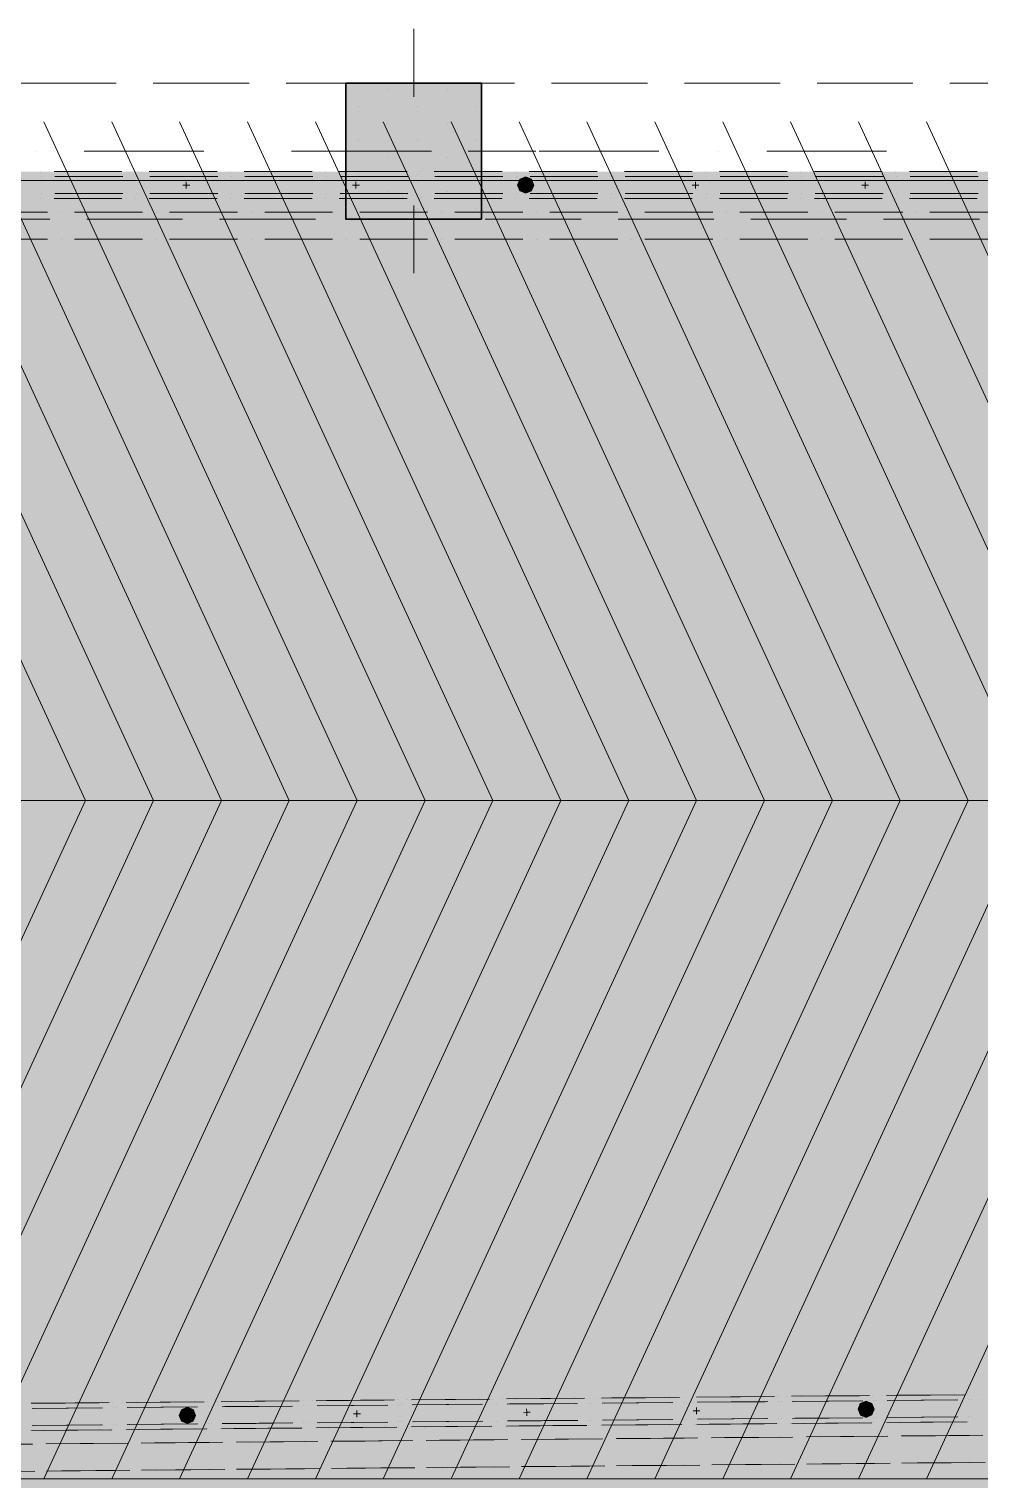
# Model space of a CAD drawing. Header units: inches. Extents: x 206002 to 410047, y 60394 to 83306.
# Drawn here: x 234006 to 235411, y 79249 to 81392 of the extents above; entities that cross this region are included whole.
import ezdxf

# ---------------------------------------------------------------- set-up
doc = ezdxf.new("R2010")
doc.units = ezdxf.units.IN
doc.header["$MEASUREMENT"] = 0
doc.layers.add('PDF_Shell - Roof', color=7, linetype='Continuous')
doc.layers.add('PDF_Structural - Bearing', color=7, linetype='Continuous')

msp = doc.modelspace()

# ---------------------------------------------------------------- hatches: boundary and pattern name
at = {"layer": 'PDF_Structural - Bearing', "true_color": 0xffffff, "transparency": 33554559}
for points in [[(237471.4, 81181), (226785.1, 81181), (226768.8, 81181), (226742.4, 81181), (226731.9, 81179.6), (226728.5, 81178.1), (226744.5, 81140.8), (226745.1, 81140.9), (226768.8, 81140.9), (226785.1, 81140.9), (237471.4, 81140.9)], [(237471.4, 81173.5), (226787.2, 81173.5), (226770.5, 81173.5), (226767.2, 81173.5), (226742.9, 81173.5), (226733.9, 81172.3), (226732.3, 81171.6), (226742.3, 81148.1), (226744.6, 81148.4), (226767.2, 81148.4), (226770.5, 81148.4), (226787.2, 81148.4), (237471.4, 81148.4)], [(234739.8, 81148.9), (234748.3, 81152.5), (234751.8, 81161), (234748.3, 81169.5), (234739.8, 81173), (234731.3, 81169.5), (234727.8, 81161), (234731.3, 81152.5)], [(237471.4, 81120.9), (226845.5, 81120.8), (226829.1, 81120.8), (226802.5, 81120.8), (226791.8, 81119.3), (226787.9, 81117.5), (226804.6, 81080.6), (226805.4, 81080.7), (226829.1, 81080.7), (226845.5, 81080.7), (237471.4, 81080.8)], [(237652.5, 79400.4), (237612.4, 79400.4), (237612.4, 79394.2), (228290.6, 79308.2), (228274.4, 79308), (228247.7, 79307.8), (228237.2, 79306.3), (228234, 79304.8), (228250.3, 79267.6), (228250.8, 79267.7), (228274.7, 79267.9), (228291, 79268.1), (237619.6, 79354.2), (237632.6, 79354.3), (237652.5, 79354.5)], [(237619.6, 79398.2), (237619.4, 79396.5), (237618.1, 79393.4), (237616, 79390.6), (237613.3, 79388.5), (237610.2, 79387.2), (237606, 79386.6), (237590.3, 79386.5), (228293.1, 79300.7), (228276.3, 79300.5), (228272.6, 79300.5), (228248.3, 79300.3), (228241.1, 79299.2), (228244.8, 79274), (228246.3, 79274.6), (228250.2, 79275.2), (228272.8, 79275.4), (228276.6, 79275.5), (228293.3, 79275.6), (237590.5, 79361.4), (237607.1, 79361.6), (237607.9, 79361.6), (237617, 79362.9), (237626.1, 79366.7), (237633.9, 79372.9), (237640, 79380.8), (237643.1, 79388.4)], [(237582.6, 79393.9), (228290.6, 79308.2), (228274.4, 79308), (228247.7, 79307.8), (228237.2, 79306.3), (228234, 79304.8), (228250.3, 79267.6), (228250.8, 79267.7), (228274.7, 79267.9), (228291, 79268.1), (237583, 79353.8)], [(237582.7, 79386.4), (228293.1, 79300.7), (228276.3, 79300.5), (228272.6, 79300.5), (228248.3, 79300.3), (228241.1, 79299.2), (228244.8, 79274), (228246.3, 79274.6), (228250.2, 79275.2), (228272.8, 79275.4), (228276.6, 79275.5), (228293.3, 79275.6), (237582.9, 79361.4)], [(234240.1, 79331), (234248.6, 79334.6), (234252, 79343.1), (234248.4, 79351.6), (234239.9, 79355.1), (234231.4, 79351.5), (234227.9, 79342.9), (234231.6, 79334.4)], [(234240.1, 79331), (234248.6, 79334.6), (234252, 79343.1), (234248.4, 79351.6), (234239.9, 79355.1), (234231.4, 79351.5), (234227.9, 79342.9), (234231.6, 79334.4)], [(235242.7, 79340.3), (235251.1, 79343.9), (235254.6, 79352.4), (235251, 79360.9), (235242.4, 79364.3), (235234, 79360.7), (235230.6, 79352.2), (235234.1, 79343.7)], [(235242.7, 79340.3), (235251.1, 79343.9), (235254.6, 79352.4), (235251, 79360.9), (235242.4, 79364.3), (235234, 79360.7), (235230.6, 79352.2), (235234.1, 79343.7)], [(237712.6, 79342), (237672.5, 79342), (237672.5, 79334.6), (228284.4, 79248), (228284.7, 79207.9), (237679.1, 79294.6), (237692.8, 79294.7), (237712.6, 79294.9)]]:
    msp.add_hatch(color=7, dxfattribs=at).paths.add_polyline_path(points)

# ---------------------------------------------------------------- linework, layer by layer
at = {"layer": 'PDF_Shell - Roof', "lineweight": 13}
msp.add_lwpolyline([(230813.4, 81167.7), (230848.1, 81167.7), (237582.3, 81167.7), (237582.3, 79162.5), (230848.1, 79162.5), (230813.4, 79162.5)], dxfattribs=at)
at = {"layer": 'PDF_Shell - Roof', "color": 7, "lineweight": 0, "true_color": 0xffffff, "transparency": 33554559}
msp.add_solid([(230848.1, 79162.5), (230848.1, 81167.7), (237582.3, 79162.5), (237582.3, 81167.7)], dxfattribs=at)
at = {"layer": 'PDF_Structural - Bearing', "lineweight": 0}
for points in [[(234574.4, 81291.3), (234574.4, 81391.6)], [(234494.1, 81211.1), (234393.9, 81211.1)], [(234574.4, 81211.1), (234574.4, 81211.1)], [(234654.6, 81211.1), (234754.8, 81211.1)], [(234574.4, 81130.9), (234574.4, 81030.6)]]:
    msp.add_lwpolyline(points, dxfattribs=at)
at = {"layer": 'PDF_Structural - Bearing', "lineweight": 18}
for points in [[(233993.5, 81311.3), (234135, 81311.3)], [(234189.6, 81311.3), (234331.1, 81311.3)], [(234385.8, 81311.3), (234527.2, 81311.3)], [(234581.9, 81311.3), (234723.4, 81311.3)], [(234778.1, 81311.3), (234919.6, 81311.3)], [(234974.2, 81311.3), (235115.7, 81311.3)], [(235170.3, 81311.3), (235311.8, 81311.3)], [(235366.4, 81311.3), (235507.9, 81311.3)], [(233895.5, 81110.8), (234036.9, 81110.8)], [(234091.6, 81110.8), (234233.1, 81110.8)], [(234287.7, 81110.8), (234429.2, 81110.8)], [(234483.8, 81110.8), (234625.3, 81110.8)], [(234679.9, 81110.8), (234821.5, 81110.8)], [(234876.2, 81110.8), (235017.6, 81110.8)], [(235072.3, 81110.8), (235213.7, 81110.8)], [(235268.4, 81110.8), (235409.9, 81110.8)]]:
    msp.add_lwpolyline(points, dxfattribs=at)
at = {"layer": 'PDF_Structural - Bearing', "lineweight": 35}
msp.add_lwpolyline([(234674.6, 81110.8), (234674.6, 81311.4), (234474.1, 81311.4), (234474.1, 81110.8)], close=True, dxfattribs=at)
at = {"layer": 'PDF_Structural - Bearing', "lineweight": 15}
for points in [[(234536.9, 81302.3), (234536.9, 81302.3)], [(234623.7, 81302.3), (234623.7, 81302.3)], [(234493.4, 81277.2), (234493.4, 81277.2)], [(234580.3, 81277.2), (234580.3, 81277.2)], [(234667.1, 81277.2), (234667.1, 81277.2)], [(234536.9, 81252.1), (234536.9, 81252.1)], [(234623.7, 81252.1), (234623.7, 81252.1)], [(234493.4, 81227.1), (234493.4, 81227.1)], [(234580.3, 81227.1), (234580.3, 81227.1)], [(234667.1, 81227.1), (234667.1, 81227.1)], [(234536.9, 81202), (234536.9, 81202)], [(234623.7, 81202), (234623.7, 81202)], [(234493.4, 81176.9), (234493.4, 81176.9)], [(234580.3, 81176.9), (234580.3, 81176.9)], [(234667.1, 81176.9), (234667.1, 81176.9)], [(234536.9, 81151.9), (234536.9, 81151.9)], [(234623.7, 81151.9), (234623.7, 81151.9)], [(234493.4, 81126.8), (234493.4, 81126.8)], [(234580.3, 81126.8), (234580.3, 81126.8)], [(234667.1, 81126.8), (234667.1, 81126.8)]]:
    msp.add_lwpolyline(points, dxfattribs=at)
at = {"layer": 'PDF_Structural - Bearing', "lineweight": 18}
for points in [[(234089.8, 80251.8), (233627.1, 81254.4), (234089.8, 80251.8), (233627.1, 79249.2)], [(234190, 80251.8), (233727.3, 81254.4), (234190, 80251.8), (233727.3, 79249.2)], [(234290.3, 80251.8), (233827.6, 81254.4), (234290.3, 80251.8), (233827.6, 79249.2)], [(234390.6, 80251.8), (233927.9, 81254.4), (234390.6, 80251.8), (233927.9, 79249.2)], [(234490.8, 80251.8), (234028.1, 81254.4), (234490.8, 80251.8), (234028.1, 79249.2)], [(234591.1, 80251.8), (234128.4, 81254.4), (234591.1, 80251.8), (234128.4, 79249.2)], [(234691.4, 80251.8), (234228.6, 81254.4), (234691.4, 80251.8), (234228.6, 79249.2)], [(234791.6, 80251.8), (234328.9, 81254.4), (234791.6, 80251.8), (234328.9, 79249.2)], [(234891.9, 80251.8), (234429.2, 81254.4), (234891.9, 80251.8), (234429.2, 79249.2)], [(234992.2, 80251.8), (234529.4, 81254.4), (234992.2, 80251.8), (234529.4, 79249.2)], [(235092.4, 80251.8), (234629.7, 81254.4), (235092.4, 80251.8), (234629.7, 79249.2)], [(235192.7, 80251.8), (234730, 81254.4), (235192.7, 80251.8), (234730, 79249.2)], [(235293, 80251.8), (234830.2, 81254.4), (235293, 80251.8), (234830.2, 79249.2)], [(235393.2, 80251.8), (234930.5, 81254.4), (235393.2, 80251.8), (234930.5, 79249.2)], [(235493.5, 80251.8), (235030.8, 81254.4), (235493.5, 80251.8), (235030.8, 79249.2)], [(235593.7, 80251.8), (235131, 81254.4), (235593.7, 80251.8), (235131, 79249.2)], [(235694, 80251.8), (235231.3, 81254.4), (235694, 80251.8), (235231.3, 79249.2)], [(235794.3, 80251.8), (235331.6, 81254.4), (235794.3, 80251.8), (235331.6, 79249.2)]]:
    msp.add_lwpolyline(points, close=True, dxfattribs=at)
at = {"layer": 'PDF_Structural - Bearing', "lineweight": 20}
for points in [[(234016.9, 81211), (234016.9, 81211)], [(234087.7, 81211), (234264.4, 81211)], [(234352.9, 81211), (234352.9, 81211)], [(234423.7, 81211), (234600.5, 81211)], [(234689, 81211), (234689, 81211)], [(234759.6, 81211), (234936.5, 81211)], [(235024.9, 81211), (235024.9, 81211)], [(235095.7, 81211), (235272.6, 81211)], [(235361, 81211), (235361, 81211)]]:
    msp.add_lwpolyline(points, dxfattribs=at)
at = {"layer": 'PDF_Structural - Bearing', "lineweight": 13}
for points in [[(234023.2, 81181), (234023.2, 81181)], [(234143.5, 81181), (234093.4, 81181), (234043.3, 81181)], [(234163.6, 81181), (234163.6, 81181)], [(234283.9, 81181), (234233.8, 81181), (234183.6, 81181)], [(234303.9, 81181), (234303.9, 81181)], [(234424.3, 81181), (234374.1, 81181), (234324, 81181)], [(234444.3, 81181), (234444.3, 81181)], [(234564.6, 81181), (234514.5, 81181), (234464.4, 81181)], [(234584.7, 81181), (234584.7, 81181)], [(234705, 81181), (234654.9, 81181), (234604.7, 81181)], [(234725.1, 81181), (234725.1, 81181)], [(234845.4, 81181), (234795.2, 81181), (234745.1, 81181)], [(234865.4, 81181), (234865.4, 81181)], [(234985.7, 81181), (234935.6, 81181), (234885.5, 81181)], [(235005.8, 81181), (235005.8, 81181)], [(235126.1, 81181), (235076, 81181), (235025.8, 81181)], [(235146.2, 81181), (235146.2, 81181)], [(235266.5, 81181), (235216.3, 81181), (235166.2, 81181)], [(235286.5, 81181), (235286.5, 81181)], [(235406.8, 81181), (235356.7, 81181), (235306.6, 81181)], [(234024.3, 81173.5), (234024.3, 81173.5)], [(234144.6, 81173.5), (234094.5, 81173.5), (234044.4, 81173.5)], [(234164.7, 81173.5), (234164.7, 81173.5)], [(234285, 81173.5), (234234.9, 81173.5), (234184.7, 81173.5)], [(234243.5, 81161), (234238.5, 81161), (234233.5, 81161)], [(234238.5, 81166), (234238.5, 81161), (234238.5, 81156)], [(234305.1, 81173.5), (234305.1, 81173.5)], [(234425.4, 81173.5), (234375.2, 81173.5), (234325.1, 81173.5)], [(234445.4, 81173.5), (234445.4, 81173.5)], [(234565.7, 81173.5), (234515.6, 81173.5), (234465.5, 81173.5)], [(234494.1, 81161), (234489.1, 81161), (234484.1, 81161)], [(234489.1, 81166), (234489.1, 81161), (234489.1, 81156)], [(234585.8, 81173.5), (234585.8, 81173.5)], [(234706.1, 81173.5), (234656, 81173.5), (234605.8, 81173.5)], [(234726.2, 81173.5), (234726.2, 81173.5)], [(234846.5, 81173.5), (234796.3, 81173.5), (234746.2, 81173.5)], [(234866.5, 81173.5), (234866.5, 81173.5)], [(234986.8, 81173.5), (234936.7, 81173.5), (234886.6, 81173.5)], [(234995.5, 81161), (234990.5, 81161), (234985.4, 81161)], [(234990.5, 81166), (234990.5, 81161), (234990.5, 81156)], [(235006.9, 81173.5), (235006.9, 81173.5)], [(235127.2, 81173.5), (235077.1, 81173.5), (235026.9, 81173.5)], [(235147.3, 81173.5), (235147.3, 81173.5)], [(235267.6, 81173.5), (235217.4, 81173.5), (235167.3, 81173.5)], [(235246.1, 81161), (235241.1, 81161), (235236.1, 81161)], [(235241.1, 81166), (235241.1, 81161), (235241.1, 81156)], [(235287.6, 81173.5), (235287.6, 81173.5)], [(235408, 81173.5), (235357.8, 81173.5), (235307.7, 81173.5)], [(234023.2, 81140.9), (234023.2, 81140.9)], [(234024.3, 81148.4), (234024.3, 81148.4)], [(234043.3, 81140.9), (234093.4, 81140.9), (234143.5, 81140.9)], [(234044.4, 81148.4), (234094.5, 81148.4), (234144.6, 81148.4)], [(234163.6, 81140.9), (234163.6, 81140.9)], [(234164.7, 81148.4), (234164.7, 81148.4)], [(234183.6, 81140.9), (234233.8, 81140.9), (234283.9, 81140.9)], [(234184.7, 81148.4), (234234.9, 81148.4), (234285, 81148.4)], [(234303.9, 81140.9), (234303.9, 81140.9)], [(234305.1, 81148.4), (234305.1, 81148.4)], [(234324, 81140.9), (234374.1, 81140.9), (234424.3, 81140.9)], [(234325.1, 81148.4), (234375.2, 81148.4), (234425.4, 81148.4)], [(234444.3, 81140.9), (234444.3, 81140.9)], [(234445.4, 81148.4), (234445.4, 81148.4)], [(234464.4, 81140.9), (234514.5, 81140.9), (234564.6, 81140.9)], [(234465.5, 81148.4), (234515.6, 81148.4), (234565.7, 81148.4)], [(234584.7, 81140.9), (234584.7, 81140.9)], [(234585.8, 81148.4), (234585.8, 81148.4)], [(234604.7, 81140.9), (234654.9, 81140.9), (234705, 81140.9)], [(234605.8, 81148.4), (234656, 81148.4), (234706.1, 81148.4)], [(234725.1, 81140.9), (234725.1, 81140.9)], [(234726.2, 81148.4), (234726.2, 81148.4)], [(234745.1, 81140.9), (234795.2, 81140.9), (234845.4, 81140.9)], [(234746.2, 81148.4), (234796.3, 81148.4), (234846.5, 81148.4)], [(234865.4, 81140.9), (234865.4, 81140.9)], [(234866.5, 81148.4), (234866.5, 81148.4)], [(234885.5, 81140.9), (234935.6, 81140.9), (234985.7, 81140.9)], [(234886.6, 81148.4), (234936.7, 81148.4), (234986.8, 81148.4)], [(235005.8, 81140.9), (235005.8, 81140.9)], [(235006.9, 81148.4), (235006.9, 81148.4)], [(235025.8, 81140.9), (235076, 81140.9), (235126.1, 81140.9)], [(235026.9, 81148.4), (235077.1, 81148.4), (235127.2, 81148.4)], [(235146.2, 81140.9), (235146.2, 81140.9)], [(235147.3, 81148.4), (235147.3, 81148.4)], [(235166.2, 81140.9), (235216.3, 81140.9), (235266.5, 81140.9)], [(235167.3, 81148.4), (235217.4, 81148.4), (235267.6, 81148.4)], [(235286.5, 81140.9), (235286.5, 81140.9)], [(235287.6, 81148.4), (235287.6, 81148.4)], [(235306.6, 81140.9), (235356.7, 81140.9), (235406.8, 81140.9)], [(235307.7, 81148.4), (235357.8, 81148.4), (235408, 81148.4)], [(234033.4, 81120.9), (233983.3, 81120.9), (233933.2, 81120.9)], [(234053.5, 81120.9), (234053.5, 81120.9)], [(234173.8, 81120.9), (234123.7, 81120.9), (234073.5, 81120.9)], [(234193.9, 81120.9), (234193.9, 81120.9)], [(234314.2, 81120.9), (234264, 81120.9), (234213.9, 81120.9)], [(234334.2, 81120.9), (234334.2, 81120.9)], [(234454.5, 81120.9), (234404.4, 81120.9), (234354.3, 81120.9)], [(234474.6, 81120.9), (234474.6, 81120.9)], [(234594.9, 81120.9), (234544.8, 81120.9), (234494.6, 81120.9)], [(234615, 81120.9), (234615, 81120.9)], [(234735.3, 81120.9), (234685.1, 81120.9), (234635, 81120.9)], [(234755.3, 81120.9), (234755.3, 81120.9)], [(234875.7, 81120.9), (234825.5, 81120.9), (234775.4, 81120.9)], [(234895.7, 81120.9), (234895.7, 81120.9)], [(235016, 81120.9), (234965.9, 81120.9), (234915.8, 81120.9)], [(235036.1, 81120.9), (235036.1, 81120.9)], [(235156.4, 81120.9), (235106.3, 81120.9), (235056.1, 81120.9)], [(235176.4, 81120.9), (235176.4, 81120.9)], [(235296.8, 81120.9), (235246.6, 81120.9), (235196.5, 81120.9)], [(235316.8, 81120.9), (235316.8, 81120.9)], [(235437.1, 81120.9), (235387, 81120.9), (235336.9, 81120.9)], [(233933.2, 81080.8), (233983.3, 81080.8), (234033.4, 81080.8)], [(234053.5, 81080.8), (234053.5, 81080.8)], [(234073.5, 81080.8), (234123.7, 81080.8), (234173.8, 81080.8)], [(234193.9, 81080.8), (234193.9, 81080.8)], [(234213.9, 81080.8), (234264, 81080.8), (234314.2, 81080.8)], [(234334.2, 81080.8), (234334.2, 81080.8)], [(234354.3, 81080.8), (234404.4, 81080.8), (234454.5, 81080.8)], [(234474.6, 81080.8), (234474.6, 81080.8)], [(234494.6, 81080.8), (234544.8, 81080.8), (234594.9, 81080.8)], [(234615, 81080.8), (234615, 81080.8)], [(234635, 81080.8), (234685.1, 81080.8), (234735.3, 81080.8)], [(234755.3, 81080.8), (234755.3, 81080.8)], [(234775.4, 81080.8), (234825.5, 81080.8), (234875.7, 81080.8)], [(234895.7, 81080.8), (234895.7, 81080.8)], [(234915.8, 81080.8), (234965.9, 81080.8), (235016, 81080.8)], [(235036.1, 81080.8), (235036.1, 81080.8)], [(235056.1, 81080.8), (235106.3, 81080.8), (235156.4, 81080.8)], [(235176.4, 81080.8), (235176.4, 81080.8)], [(235196.5, 81080.8), (235246.6, 81080.8), (235296.8, 81080.8)], [(235316.8, 81080.8), (235316.8, 81080.8)], [(235336.9, 81080.8), (235387, 81080.8), (235437.1, 81080.8)], [(237582.3, 80652.9), (237582.3, 79249.2), (228174.3, 79249.2), (237582.3, 79249.2), (237582.3, 77845.5)], [(234109.6, 79361.9), (234059.5, 79361.4), (234009.4, 79361)], [(234124.6, 79362), (234074.4, 79361.6), (234024.3, 79361.1)], [(234129.7, 79362.1), (234129.7, 79362.1)], [(234144.6, 79362.2), (234144.6, 79362.2)], [(234250, 79363.2), (234199.9, 79362.7), (234149.7, 79362.3)], [(234251.3, 79355.7), (234201.2, 79355.2), (234151, 79354.7)], [(234255.1, 79355.7), (234205, 79355.2), (234154.9, 79354.8)], [(234264.9, 79363.3), (234214.8, 79362.9), (234164.7, 79362.4)], [(234270.1, 79363.4), (234270.1, 79363.4)], [(234271.4, 79355.9), (234271.4, 79355.9)], [(234275.2, 79355.9), (234275.2, 79355.9)], [(234285, 79363.5), (234285, 79363.5)], [(234390.4, 79364.5), (234340.2, 79364), (234290.1, 79363.6)], [(234391.7, 79357), (234341.5, 79356.5), (234291.4, 79356)], [(234395.5, 79357), (234345.4, 79356.5), (234295.2, 79356.1)], [(234405.3, 79364.6), (234355.2, 79364.2), (234305.1, 79363.7)], [(234410.4, 79364.7), (234410.4, 79364.7)], [(234411.7, 79357.2), (234411.7, 79357.2)], [(234415.5, 79357.2), (234415.5, 79357.2)], [(234425.4, 79364.8), (234425.4, 79364.8)], [(234530.7, 79365.8), (234480.6, 79365.3), (234430.5, 79364.8)], [(234532, 79358.3), (234481.9, 79357.8), (234431.8, 79357.3)], [(234535.9, 79358.3), (234485.7, 79357.8), (234435.6, 79357.4)], [(234545.7, 79365.9), (234495.6, 79365.4), (234445.4, 79365)], [(234550.8, 79366), (234550.8, 79366)], [(234552.1, 79358.4), (234552.1, 79358.4)], [(234555.9, 79358.5), (234555.9, 79358.5)], [(234565.7, 79366.1), (234565.7, 79366.1)], [(234671.1, 79367.1), (234621, 79366.6), (234570.9, 79366.1)], [(234672.4, 79359.6), (234622.3, 79359.1), (234572.2, 79358.6)], [(234676.1, 79359.6), (234626, 79359.1), (234575.9, 79358.7)], [(234686.1, 79367.2), (234635.9, 79366.7), (234585.8, 79366.3)], [(234691.2, 79367.3), (234691.2, 79367.3)], [(234692.5, 79359.7), (234692.5, 79359.7)], [(234696.2, 79359.8), (234696.2, 79359.8)], [(234706.1, 79367.4), (234706.1, 79367.4)], [(234811.5, 79368.4), (234761.4, 79367.9), (234711.2, 79367.4)], [(234812.8, 79360.9), (234762.7, 79360.4), (234712.5, 79359.9)], [(234816.5, 79360.9), (234766.4, 79360.4), (234716.2, 79360)], [(234826.4, 79368.5), (234776.3, 79368), (234726.2, 79367.6)], [(234831.5, 79368.5), (234831.5, 79368.5)], [(234832.7, 79361), (234832.7, 79361)], [(234836.5, 79361.1), (234836.5, 79361.1)], [(234846.5, 79368.7), (234846.5, 79368.7)], [(234951.9, 79369.7), (234901.7, 79369.2), (234851.6, 79368.7)], [(234953.1, 79362.1), (234902.9, 79361.7), (234852.8, 79361.2)], [(234956.9, 79362.2), (234906.7, 79361.7), (234856.6, 79361.3)], [(234966.8, 79369.8), (234916.7, 79369.3), (234866.5, 79368.9)], [(234971.9, 79369.8), (234971.9, 79369.8)], [(234973.1, 79362.3), (234973.1, 79362.3)], [(234976.9, 79362.4), (234976.9, 79362.4)], [(234986.7, 79370), (234986.7, 79370)], [(235092.2, 79371), (235042.1, 79370.5), (234992, 79370)], [(235093.4, 79363.4), (235043.3, 79363), (234993.2, 79362.5)], [(235097.2, 79363.5), (235047.1, 79363), (234997, 79362.5)], [(235107.1, 79371.1), (235056.9, 79370.6), (235006.8, 79370.2)], [(235112.3, 79371.1), (235112.3, 79371.1)], [(235113.5, 79363.6), (235113.5, 79363.6)], [(235117.3, 79363.7), (235117.3, 79363.7)], [(235127.1, 79371.3), (235127.1, 79371.3)], [(235232.6, 79372.2), (235182.5, 79371.8), (235132.3, 79371.3)], [(235233.8, 79364.7), (235183.7, 79364.3), (235133.5, 79363.8)], [(235237.6, 79364.8), (235187.5, 79364.3), (235137.3, 79363.9)], [(235247.4, 79372.4), (235197.3, 79371.9), (235147.2, 79371.5)], [(235252.6, 79372.4), (235252.6, 79372.4)], [(235253.8, 79364.9), (235253.8, 79364.9)], [(235257.7, 79365), (235257.7, 79365)], [(235267.5, 79372.6), (235267.5, 79372.6)], [(235373, 79373.5), (235322.8, 79373.1), (235272.7, 79372.6)], [(235374.2, 79366), (235324, 79365.6), (235273.9, 79365.1)], [(235378, 79366.1), (235327.8, 79365.6), (235277.7, 79365.1)], [(235387.8, 79373.7), (235337.7, 79373.2), (235287.5, 79372.8)], [(235393, 79373.7), (235393, 79373.7)], [(235394.2, 79366.2), (235394.2, 79366.2)], [(235398, 79366.3), (235398, 79366.3)], [(235407.9, 79373.9), (235407.9, 79373.9)], [(234110.9, 79354.4), (234060.8, 79353.9), (234010.7, 79353.5)], [(234114.7, 79354.4), (234064.6, 79353.9), (234014.5, 79353.5)], [(234131, 79354.6), (234131, 79354.6)], [(234134.8, 79354.6), (234134.8, 79354.6)], [(234227.9, 79342.9), (234227.9, 79342.9)], [(234227.9, 79342.9), (234227.9, 79342.9)], [(234252, 79343.1), (234252, 79343.1)], [(234252, 79343.1), (234252, 79343.1)], [(234572.4, 79333.6), (234622.5, 79334), (234672.6, 79334.5)], [(234576.2, 79333.6), (234626.3, 79334.1), (234676.4, 79334.5)], [(234692.7, 79334.7), (234692.7, 79334.7)], [(234696.5, 79334.7), (234696.5, 79334.7)], [(234712.7, 79334.9), (234762.9, 79335.3), (234813, 79335.8)], [(234716.5, 79334.9), (234766.7, 79335.4), (234816.8, 79335.8)], [(234833, 79336), (234833, 79336)], [(234836.8, 79336), (234836.8, 79336)], [(234853.1, 79336.2), (234903.2, 79336.6), (234953.4, 79337.1)], [(234856.9, 79336.2), (234907, 79336.7), (234957.2, 79337.1)], [(234973.4, 79337.3), (234973.4, 79337.3)], [(234977.2, 79337.3), (234977.2, 79337.3)], [(234993.5, 79337.5), (235043.6, 79337.9), (235093.7, 79338.4)], [(234997.3, 79337.5), (235047.4, 79338), (235097.5, 79338.4)], [(235113.8, 79338.6), (235113.8, 79338.6)], [(235117.6, 79338.6), (235117.6, 79338.6)], [(235133.8, 79338.7), (235184, 79339.2), (235234.1, 79339.7)], [(235137.6, 79338.8), (235187.8, 79339.2), (235237.9, 79339.7)], [(235230.6, 79352.2), (235230.6, 79352.2)], [(235230.6, 79352.2), (235230.6, 79352.2)], [(235254.1, 79339.9), (235254.1, 79339.9)], [(235254.6, 79352.4), (235254.6, 79352.4)], [(235254.6, 79352.4), (235254.6, 79352.4)], [(235258, 79339.9), (235258, 79339.9)], [(235274.2, 79340), (235324.3, 79340.5), (235374.5, 79341)], [(235278, 79340.1), (235328, 79340.5), (235378.2, 79341)], [(235394.5, 79341.2), (235394.5, 79341.2)], [(235398.2, 79341.2), (235398.2, 79341.2)], [(234008.1, 79320.8), (234008.1, 79320.8)], [(234009.8, 79320.9), (234059.9, 79321.3), (234110, 79321.8)], [(234010.9, 79328.4), (234061, 79328.8), (234111.1, 79329.3)], [(234014.7, 79328.4), (234064.8, 79328.9), (234114.9, 79329.3)], [(234028.1, 79321), (234078.3, 79321.5), (234128.4, 79322)], [(234130.1, 79322), (234130.1, 79322)], [(234131.2, 79329.5), (234131.2, 79329.5)], [(234135, 79329.5), (234135, 79329.5)], [(234148.4, 79322.1), (234148.4, 79322.1)], [(234150.1, 79322.2), (234200.3, 79322.6), (234250.4, 79323.1)], [(234151.2, 79329.7), (234201.4, 79330.1), (234251.5, 79330.6)], [(234155.1, 79329.7), (234205.2, 79330.2), (234255.3, 79330.6)], [(234168.5, 79322.3), (234218.6, 79322.8), (234268.8, 79323.2)], [(234270.5, 79323.3), (234270.5, 79323.3)], [(234271.6, 79330.8), (234271.6, 79330.8)], [(234275.4, 79330.8), (234275.4, 79330.8)], [(234288.8, 79323.4), (234288.8, 79323.4)], [(234290.5, 79323.4), (234340.6, 79323.9), (234390.8, 79324.4)], [(234291.6, 79331), (234341.7, 79331.4), (234391.9, 79331.9)], [(234295.4, 79331), (234345.6, 79331.5), (234395.7, 79331.9)], [(234308.9, 79323.6), (234359, 79324.1), (234409.1, 79324.5)], [(234410.8, 79324.6), (234410.8, 79324.6)], [(234411.9, 79332.1), (234411.9, 79332.1)], [(234415.7, 79332.1), (234415.7, 79332.1)], [(234429.2, 79324.7), (234429.2, 79324.7)], [(234430.9, 79324.7), (234481, 79325.2), (234531.1, 79325.7)], [(234432, 79332.3), (234482.1, 79332.7), (234532.2, 79333.2)], [(234435.8, 79332.3), (234485.9, 79332.8), (234536.1, 79333.2)], [(234449.2, 79324.9), (234499.4, 79325.4), (234549.5, 79325.8)], [(234551.2, 79325.9), (234551.2, 79325.9)], [(234552.3, 79333.4), (234552.3, 79333.4)], [(234556.1, 79333.4), (234556.1, 79333.4)], [(234569.5, 79326), (234569.5, 79326)], [(234571.3, 79326), (234621.4, 79326.5), (234671.5, 79327)], [(234589.6, 79326.2), (234639.6, 79326.7), (234689.8, 79327.1)], [(234691.6, 79327.1), (234691.6, 79327.1)], [(234709.8, 79327.3), (234709.8, 79327.3)], [(234711.6, 79327.3), (234761.8, 79327.8), (234811.9, 79328.3)], [(234729.9, 79327.5), (234780, 79328), (234830.1, 79328.4)], [(234831.9, 79328.4), (234831.9, 79328.4)], [(234850.2, 79328.6), (234850.2, 79328.6)], [(234852, 79328.6), (234902.1, 79329.1), (234952.3, 79329.6)], [(234870.2, 79328.8), (234920.4, 79329.3), (234970.5, 79329.7)], [(234972.3, 79329.7), (234972.3, 79329.7)], [(234990.6, 79329.9), (234990.6, 79329.9)], [(234992.4, 79329.9), (235042.5, 79330.4), (235092.6, 79330.8)], [(235010.6, 79330.1), (235060.7, 79330.6), (235110.9, 79331)], [(235112.7, 79331), (235112.7, 79331)], [(235130.9, 79331.2), (235130.9, 79331.2)], [(235132.7, 79331.2), (235182.8, 79331.7), (235232.9, 79332.1)], [(235151, 79331.4), (235201.1, 79331.8), (235251.2, 79332.3)], [(235254.7, 79312.3), (235204.6, 79311.8), (235154.5, 79311.4)], [(235274.4, 79312.5), (235224.3, 79312), (235174.1, 79311.5)], [(235252.9, 79332.3), (235252.9, 79332.3)], [(235271.3, 79332.5), (235271.3, 79332.5)], [(235273, 79332.5), (235323.1, 79333), (235373.3, 79333.4)], [(235274.8, 79312.5), (235274.8, 79312.5)], [(235291.3, 79332.7), (235341.5, 79333.1), (235391.6, 79333.6)], [(235294.5, 79312.7), (235294.5, 79312.7)], [(235395.1, 79313.6), (235345, 79313.1), (235294.9, 79312.7)], [(235414.8, 79313.8), (235364.6, 79313.3), (235314.5, 79312.8)], [(235393.3, 79333.6), (235393.3, 79333.6)], [(234011.2, 79300.8), (233961, 79300.4), (233910.9, 79299.9)], [(234011.6, 79300.8), (234011.6, 79300.8)], [(234031.2, 79301), (234031.2, 79301)], [(234131.9, 79301.9), (234081.8, 79301.5), (234031.6, 79301)], [(234151.5, 79302.1), (234101.4, 79301.6), (234051.3, 79301.2)], [(234151.9, 79302.1), (234151.9, 79302.1)], [(234171.6, 79302.3), (234171.6, 79302.3)], [(234272.3, 79303.2), (234222.1, 79302.8), (234172, 79302.3)], [(234291.8, 79303.4), (234241.7, 79302.9), (234191.5, 79302.5)], [(234292.3, 79303.4), (234292.3, 79303.4)], [(234311.9, 79303.6), (234311.9, 79303.6)], [(234412.6, 79304.5), (234362.5, 79304.1), (234312.4, 79303.6)], [(234432.2, 79304.7), (234382.1, 79304.2), (234331.9, 79303.8)], [(234432.7, 79304.7), (234432.7, 79304.7)], [(234452.2, 79304.9), (234452.2, 79304.9)], [(234552.9, 79305.8), (234502.8, 79305.3), (234452.7, 79304.9)], [(234572.6, 79306), (234522.4, 79305.5), (234472.3, 79305.1)], [(234573, 79306), (234573, 79306)], [(234592.6, 79306.2), (234592.6, 79306.2)], [(234693.3, 79307.1), (234643.1, 79306.7), (234593, 79306.2)], [(234712.9, 79307.3), (234662.8, 79306.8), (234612.7, 79306.4)], [(234713.3, 79307.3), (234713.3, 79307.3)], [(234733, 79307.5), (234733, 79307.5)], [(234833.6, 79308.4), (234783.5, 79307.9), (234733.4, 79307.5)], [(234853.3, 79308.6), (234803.2, 79308.1), (234753, 79307.7)], [(234853.7, 79308.6), (234853.7, 79308.6)], [(234873.3, 79308.8), (234873.3, 79308.8)], [(234974, 79309.7), (234923.9, 79309.2), (234873.7, 79308.8)], [(234993.7, 79309.9), (234943.5, 79309.4), (234893.4, 79309)], [(234994.1, 79309.9), (234994.1, 79309.9)], [(235013.7, 79310.1), (235013.7, 79310.1)], [(235114.4, 79311), (235064.2, 79310.5), (235014.1, 79310.1)], [(235134, 79311.2), (235083.9, 79310.7), (235033.8, 79310.3)], [(235134.4, 79311.2), (235134.4, 79311.2)], [(235154.1, 79311.4), (235154.1, 79311.4)], [(234874.1, 79268.7), (234924.3, 79269.1), (234974.4, 79269.6)], [(234896.9, 79268.9), (234947, 79269.3), (234997.2, 79269.8)], [(234994.5, 79269.8), (234994.5, 79269.8)], [(235014.5, 79270), (235064.6, 79270.4), (235114.8, 79270.9)], [(235017.2, 79270), (235017.2, 79270)], [(235037.3, 79270.2), (235087.4, 79270.6), (235137.5, 79271.1)], [(235134.8, 79271.1), (235134.8, 79271.1)], [(235154.9, 79271.3), (235205, 79271.7), (235255.1, 79272.2)], [(235157.6, 79271.3), (235157.6, 79271.3)], [(235177.6, 79271.5), (235227.8, 79271.9), (235277.9, 79272.4)], [(235275.2, 79272.4), (235275.2, 79272.4)], [(235295.3, 79272.6), (235345.4, 79273), (235395.5, 79273.5)], [(235298, 79272.6), (235298, 79272.6)], [(235318, 79272.8), (235368.1, 79273.2), (235418.3, 79273.7)], [(233914.3, 79259.8), (233964.5, 79260.3), (234014.6, 79260.7)], [(234011.9, 79260.7), (234011.9, 79260.7)], [(234031.9, 79260.9), (234082.1, 79261.4), (234132.2, 79261.8)], [(234034.6, 79260.9), (234034.6, 79260.9)], [(234054.7, 79261.1), (234104.8, 79261.6), (234155, 79262)], [(234152.2, 79262), (234152.2, 79262)], [(234172.3, 79262.2), (234222.4, 79262.7), (234272.6, 79263.1)], [(234175, 79262.2), (234175, 79262.2)], [(234195.1, 79262.4), (234245.2, 79262.9), (234295.3, 79263.3)], [(234292.6, 79263.3), (234292.6, 79263.3)], [(234312.7, 79263.5), (234362.8, 79263.9), (234412.9, 79264.4)], [(234315.4, 79263.5), (234315.4, 79263.5)], [(234335.4, 79263.7), (234385.6, 79264.2), (234435.7, 79264.6)], [(234433, 79264.6), (234433, 79264.6)], [(234453, 79264.8), (234503.2, 79265.3), (234553.3, 79265.7)], [(234455.7, 79264.8), (234455.7, 79264.8)], [(234475.8, 79265), (234525.9, 79265.5), (234576.1, 79265.9)], [(234573.4, 79265.9), (234573.4, 79265.9)], [(234593.4, 79266.1), (234643.5, 79266.5), (234693.7, 79267)], [(234596.1, 79266.1), (234596.1, 79266.1)], [(234616.2, 79266.3), (234666.3, 79266.8), (234716.4, 79267.2)], [(234713.7, 79267.2), (234713.7, 79267.2)], [(234733.8, 79267.4), (234783.9, 79267.8), (234834, 79268.3)], [(234736.5, 79267.4), (234736.5, 79267.4)], [(234756.5, 79267.6), (234806.7, 79268), (234856.8, 79268.5)], [(234854.1, 79268.5), (234854.1, 79268.5)], [(234876.9, 79268.7), (234876.9, 79268.7)]]:
    msp.add_lwpolyline(points, dxfattribs=at)
for points in [[(234739.8, 81148.9), (234748.3, 81152.5), (234751.8, 81161), (234748.3, 81169.5), (234739.8, 81173), (234731.3, 81169.5), (234727.8, 81161), (234731.3, 81152.5)], [(228174.3, 80251.8), (237582.3, 80251.8)], [(234240.1, 79331), (234248.6, 79334.6), (234252, 79343.1), (234248.4, 79351.6), (234239.9, 79355.1), (234231.4, 79351.5), (234227.9, 79342.9), (234231.6, 79334.4)], [(234240.1, 79331), (234248.6, 79334.6), (234252, 79343.1), (234248.4, 79351.6), (234239.9, 79355.1), (234231.4, 79351.5), (234227.9, 79342.9), (234231.6, 79334.4)], [(235242.7, 79340.2), (235251.1, 79343.9), (235254.6, 79352.4), (235251, 79360.9), (235242.4, 79364.3), (235234, 79360.7), (235230.6, 79352.2), (235234.1, 79343.7)], [(235242.7, 79340.2), (235251.1, 79343.9), (235254.6, 79352.4), (235251, 79360.9), (235242.4, 79364.3), (235234, 79360.7), (235230.6, 79352.2), (235234.1, 79343.7)], [(234485.6, 79345.3), (234490.6, 79345.3), (234495.7, 79345.4), (234490.6, 79345.3)], [(234490.6, 79340.3), (234490.6, 79345.3), (234490.5, 79350.4), (234490.6, 79345.3)], [(234736.3, 79347.6), (234741.3, 79347.7), (234746.3, 79347.7), (234741.3, 79347.7)], [(234741.3, 79342.6), (234741.3, 79347.7), (234741.2, 79352.7), (234741.3, 79347.7)], [(234986.9, 79349.9), (234992, 79350), (234997, 79350), (234992, 79350)], [(234992, 79345), (234992, 79350), (234991.9, 79355), (234992, 79350)], [(228174.3, 79249.2), (237582.3, 79249.2)]]:
    msp.add_lwpolyline(points, close=True, dxfattribs=at)
at = {"layer": 'PDF_Structural - Bearing', "color": 7, "lineweight": 0, "true_color": 0xffffff, "transparency": 33554559}
for points in [[(234674.6, 81110.8), (234474.1, 81110.8), (234674.6, 81311.4), (234474.1, 81311.4)], [(228334.5, 79248.4), (228334.8, 79208.3), (237583.2, 79333.8), (237583.5, 79293.7)]]:
    msp.add_solid(points, dxfattribs=at)

doc.saveas('drawing.dxf')
